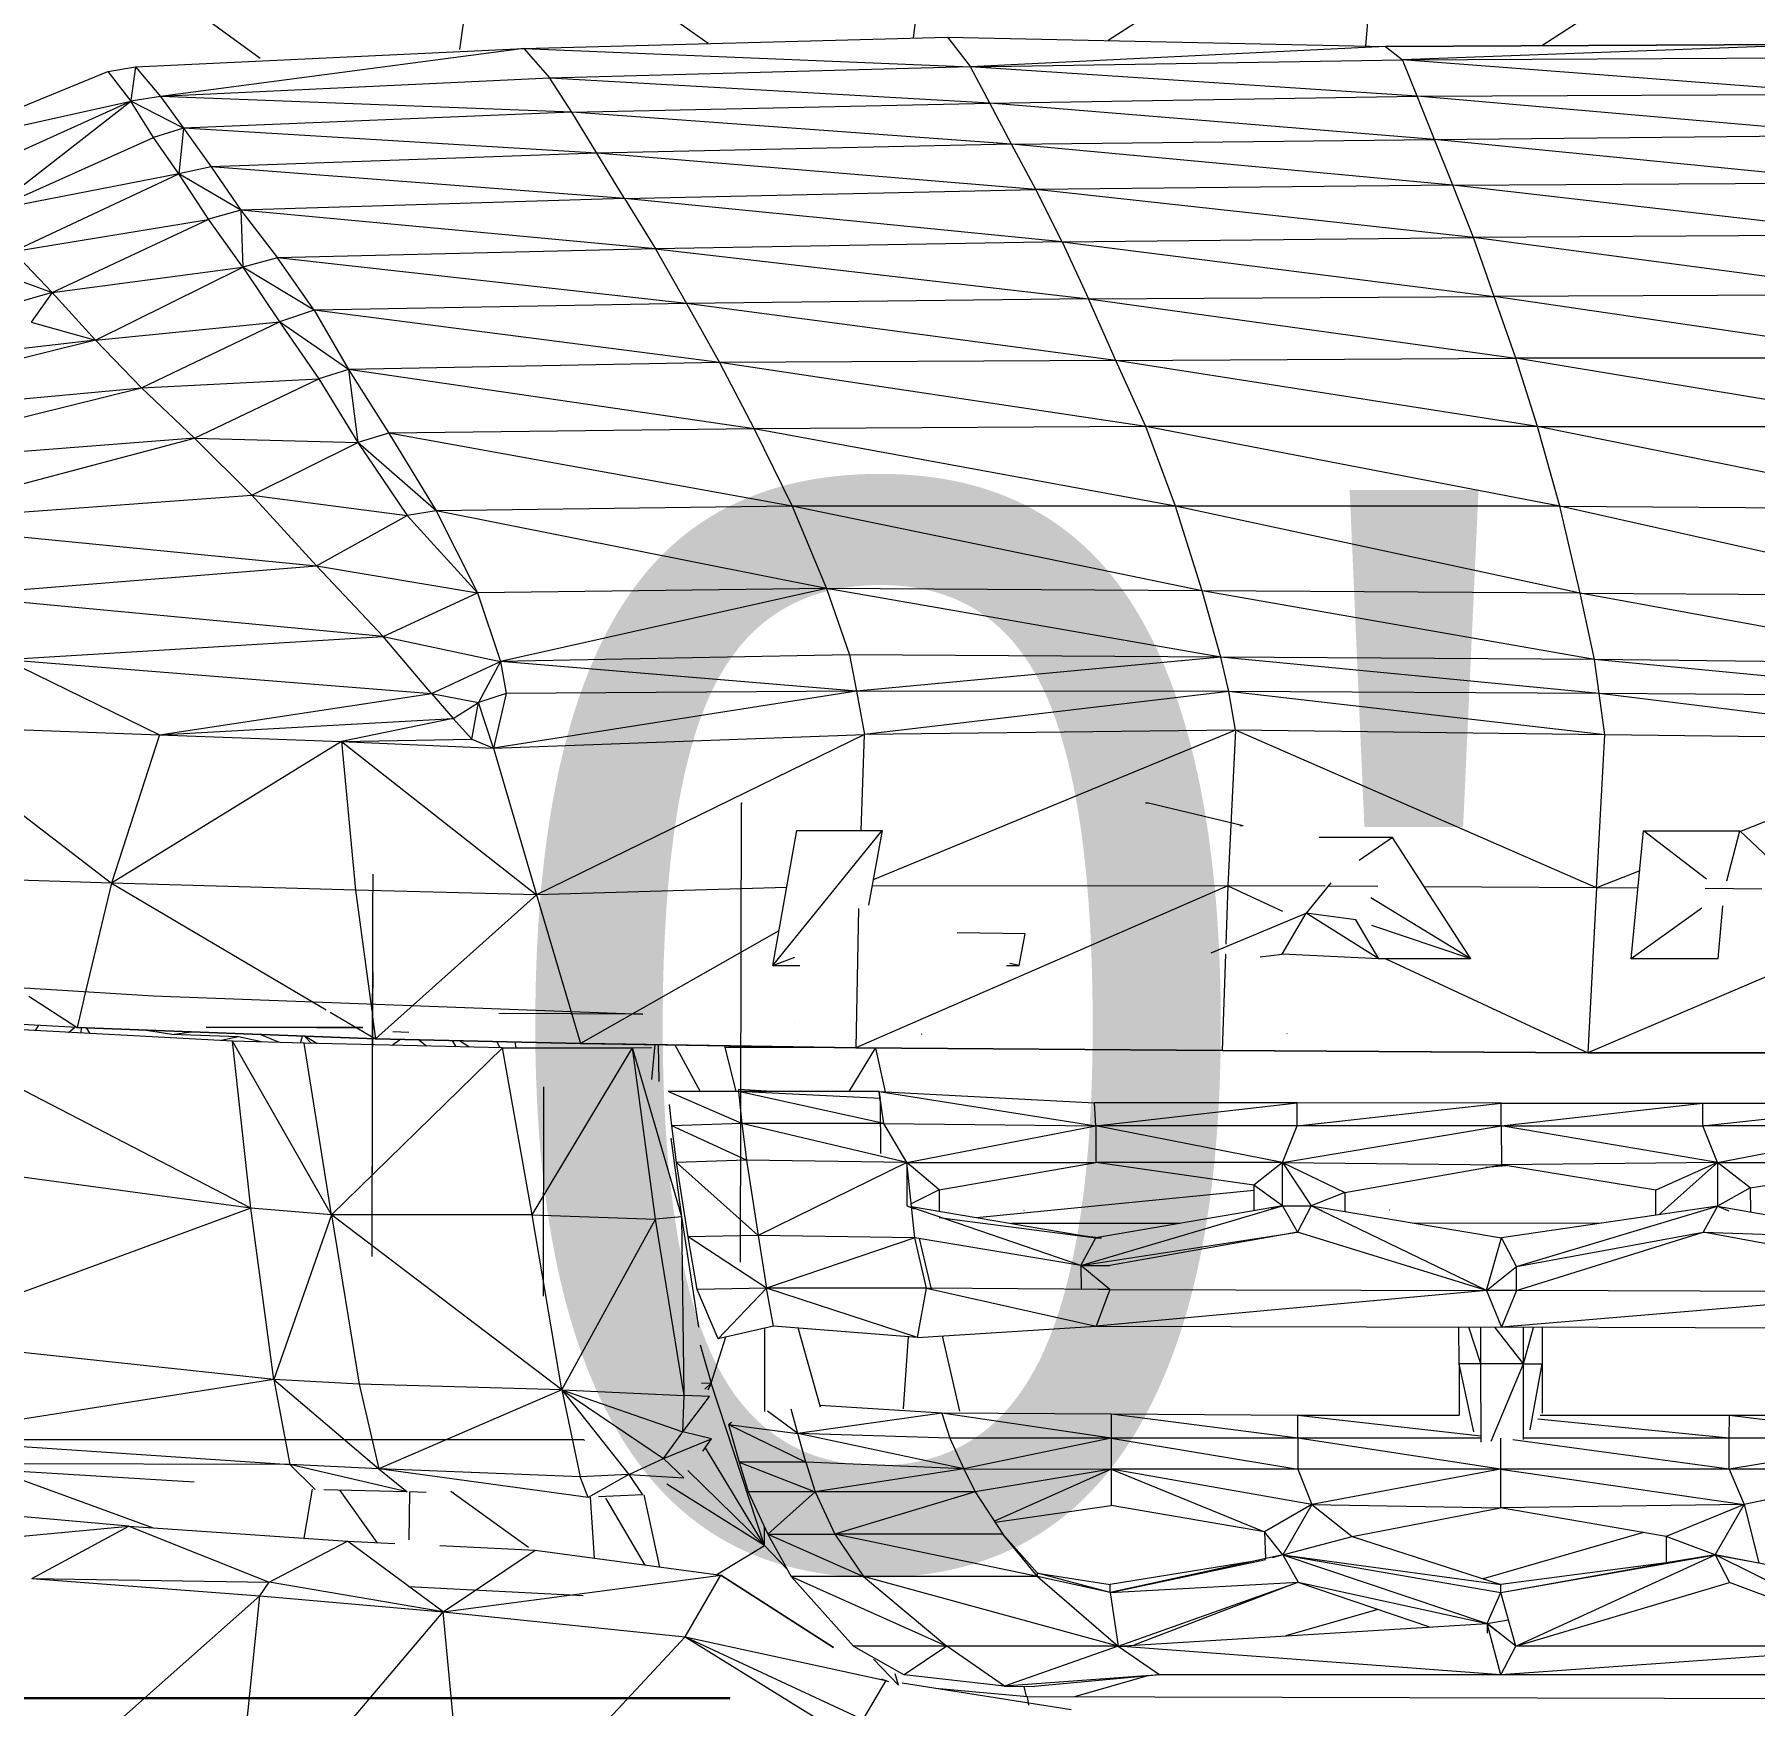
# Model space of a CAD drawing. Header units: inches. Extents: x 9594 to 15314, y -314 to 660.
# Drawn here: x 12420.93 to 12435.37, y 0.35 to 14.37 of the extents above; entities that cross this region are included whole.
import ezdxf

# ---------------------------------------------------------------- set-up
doc = ezdxf.new("R2010")
doc.units = ezdxf.units.IN
doc.header["$MEASUREMENT"] = 0
for name, color, linetype, lineweight in [('0-1', 7, 'Continuous', 5), ('0-3', 252, 'Continuous', 9), ('A-FLOR-LEVL', 51, 'Continuous', 9), ('A-GENM', 5, 'Continuous', 9)]:
    doc.layers.add(name, color=color, linetype=linetype, lineweight=lineweight)
doc.styles.add('Century Gothic', font='ufonts.com_century-gothic.ttf', dxfattribs={"height": 9})

# ---------------------------------------------------------------- blocks, each defined once
blk = doc.blocks.new('Land_Rover_Evoque_-_SUV_Car_Vehicle_Automobile_13067 - Land Rover EVOQUE_dwg-1230547-BUILDING SECTION - EAST_WEST - LOOKING SOUTH2')
at = {"layer": 'A-GENM'}
for p, q in [((12432.235, 15.803), (12429.945, 14.321)), ((12432.108, 14.276), (12432.235, 15.803)), ((12435.976, 15.822), (12433.585, 14.279)), ((12424.703, 15.631), (12424.5, 14.247)), ((12426.589, 14.297), (12424.703, 15.631)), ((12428.312, 14.342), (12428.474, 15.727)), ((12421.069, 15.458), (12422.829, 14.174)), ((12425.04, 14.254), (12428.597, 14.349)), ((12428.597, 14.349), (12432.271, 14.272)), ((12428.597, 14.349), (12428.79, 14.102)), ((12421.782, 14.1), (12425.04, 14.254)), ((12425.04, 14.254), (12421.993, 13.852)), ((12425.04, 14.254), (12428.79, 14.102)), ((12425.04, 14.254), (12425.26, 14.006)), ((12432.271, 14.272), (12428.79, 14.102)), ((12428.79, 14.102), (12432.415, 14.159)), ((12432.271, 14.272), (12435.994, 14.291)), ((12435.994, 14.291), (12432.271, 14.272)), ((12432.271, 14.272), (12432.415, 14.159)), ((12435.994, 14.291), (12432.415, 14.159)), ((12432.415, 14.159), (12436.084, 14.178)), ((12432.539, 13.854), (12432.415, 14.159)), ((12436.17, 13.873), (12432.415, 14.159)), ((12420.005, 13.427), (12421.55, 14.061)), ((12421.55, 14.061), (12421.782, 14.1)), ((12421.55, 14.061), (12421.742, 13.814)), ((12421.782, 14.1), (12421.743, 13.82)), ((12421.782, 14.1), (12421.993, 13.852)), ((12425.26, 14.006), (12421.993, 13.852)), ((12428.79, 14.102), (12425.26, 14.006)), ((12425.443, 13.72), (12425.26, 14.006)), ((12428.952, 13.797), (12425.26, 14.006)), ((12428.952, 13.797), (12428.79, 14.102)), ((12432.539, 13.854), (12428.79, 14.102)), ((12432.539, 13.854), (12436.17, 13.873)), ((12420.005, 13.427), (12421.742, 13.814)), ((12420.177, 13.103), (12421.742, 13.814)), ((12420.563, 12.894), (12421.742, 13.814)), ((12421.993, 13.852), (12421.742, 13.814)), ((12422.185, 13.586), (12421.742, 13.814)), ((12421.934, 13.509), (12421.742, 13.814)), ((12425.443, 13.72), (12421.993, 13.852)), ((12421.993, 13.852), (12422.185, 13.586)), ((12425.443, 13.72), (12422.185, 13.586)), ((12425.443, 13.72), (12428.952, 13.797)), ((12429.135, 13.453), (12425.443, 13.72)), ((12425.654, 13.377), (12425.443, 13.72)), ((12428.952, 13.797), (12432.539, 13.854)), ((12429.135, 13.453), (12428.952, 13.797)), ((12432.683, 13.491), (12428.952, 13.797)), ((12432.683, 13.491), (12432.539, 13.854)), ((12436.266, 13.529), (12432.539, 13.854)), ((12422.185, 13.586), (12421.934, 13.509)), ((12422.185, 13.586), (12422.145, 13.204)), ((12425.654, 13.377), (12422.185, 13.586)), ((12422.185, 13.586), (12422.416, 13.262)), ((12420.563, 12.894), (12421.934, 13.509)), ((12422.145, 13.204), (12421.934, 13.509)), ((12429.135, 13.453), (12425.654, 13.377)), ((12429.135, 13.453), (12432.683, 13.491)), ((12432.836, 13.109), (12429.135, 13.453)), ((12429.337, 13.072), (12429.135, 13.453)), ((12432.683, 13.491), (12436.266, 13.529)), ((12432.836, 13.109), (12432.683, 13.491)), ((12436.366, 13.128), (12432.683, 13.491)), ((12425.654, 13.377), (12422.416, 13.262)), ((12425.885, 12.995), (12425.654, 13.377)), ((12429.337, 13.072), (12425.654, 13.377)), ((12422.145, 13.204), (12420.563, 12.894)), ((12420.755, 12.551), (12422.145, 13.204)), ((12422.416, 13.262), (12422.145, 13.204)), ((12422.666, 12.899), (12422.145, 13.204)), ((12422.395, 12.822), (12422.145, 13.204)), ((12425.885, 12.995), (12422.416, 13.262)), ((12422.416, 13.262), (12422.666, 12.899)), ((12425.885, 12.995), (12422.666, 12.899)), ((12425.885, 12.995), (12429.337, 13.072)), ((12429.558, 12.632), (12425.885, 12.995)), ((12425.885, 12.995), (12426.145, 12.575)), ((12432.836, 13.109), (12429.337, 13.072)), ((12429.558, 12.632), (12429.337, 13.072)), ((12433.01, 12.67), (12429.337, 13.072)), ((12432.836, 13.109), (12436.366, 13.128)), ((12436.476, 12.689), (12432.836, 13.109)), ((12433.01, 12.67), (12432.836, 13.109)), ((12422.666, 12.899), (12422.395, 12.822)), ((12426.145, 12.575), (12422.666, 12.899)), ((12422.666, 12.899), (12422.974, 12.498)), ((12422.666, 12.899), (12422.684, 12.421)), ((12420.755, 12.551), (12422.391, 12.821)), ((12421.082, 12.207), (12422.391, 12.82)), ((12422.684, 12.421), (12422.395, 12.822)), ((12426.145, 12.575), (12422.974, 12.498)), ((12429.558, 12.632), (12426.145, 12.575)), ((12426.145, 12.575), (12429.779, 12.154)), ((12426.145, 12.575), (12426.405, 12.116)), ((12429.558, 12.632), (12433.01, 12.67)), ((12429.558, 12.632), (12429.779, 12.154)), ((12429.558, 12.632), (12433.183, 12.173)), ((12436.476, 12.689), (12433.01, 12.67)), ((12436.596, 12.191), (12433.01, 12.67)), ((12433.183, 12.173), (12433.01, 12.67)), ((12420.406, 12.455), (12421.082, 12.207)), ((12420.755, 12.551), (12421.082, 12.207)), ((12421.082, 12.207), (12422.684, 12.421)), ((12421.448, 11.807), (12422.684, 12.421)), ((12422.974, 12.498), (12422.684, 12.421)), ((12423.282, 12.059), (12422.684, 12.421)), ((12422.684, 12.421), (12422.992, 11.962)), ((12426.405, 12.116), (12422.974, 12.498)), ((12423.282, 12.059), (12422.974, 12.498)), ((12421.082, 12.207), (12420.753, 12.111)), ((12421.082, 12.207), (12420.908, 11.959)), ((12421.082, 12.207), (12421.448, 11.807)), ((12429.779, 12.154), (12426.405, 12.116)), ((12429.779, 12.154), (12433.183, 12.173)), ((12430.01, 11.637), (12429.779, 12.154)), ((12429.779, 12.154), (12433.365, 11.656)), ((12436.596, 12.191), (12433.183, 12.173)), ((12436.716, 11.656), (12433.183, 12.173)), ((12433.365, 11.656), (12433.183, 12.173)), ((12423.282, 12.059), (12422.992, 11.962)), ((12426.405, 12.116), (12423.282, 12.059)), ((12426.684, 11.619), (12423.282, 12.059)), ((12423.282, 12.059), (12423.571, 11.561)), ((12430.01, 11.637), (12426.405, 12.116)), ((12426.405, 12.116), (12426.684, 11.619)), ((12420.908, 11.959), (12421.448, 11.807)), ((12421.448, 11.807), (12422.992, 11.962)), ((12421.833, 11.406), (12422.992, 11.962)), ((12423.571, 11.561), (12422.992, 11.962)), ((12422.992, 11.962), (12423.32, 11.484)), ((12421.448, 11.807), (12418.258, 11.442)), ((12421.448, 11.807), (12418.643, 11.117)), ((12421.448, 11.807), (12421.833, 11.406)), ((12423.571, 11.561), (12423.32, 11.484)), ((12426.684, 11.619), (12423.571, 11.561)), ((12426.974, 11.064), (12423.571, 11.561)), ((12423.571, 11.561), (12423.909, 11.026)), ((12423.571, 11.561), (12423.648, 10.949)), ((12430.01, 11.637), (12426.684, 11.619)), ((12430.261, 11.083), (12426.684, 11.619)), ((12426.684, 11.619), (12426.974, 11.064)), ((12430.01, 11.637), (12433.365, 11.656)), ((12433.548, 11.082), (12430.01, 11.637)), ((12430.261, 11.083), (12430.01, 11.637)), ((12433.548, 11.082), (12433.365, 11.656)), ((12436.845, 11.082), (12433.365, 11.656)), ((12436.716, 11.656), (12433.365, 11.656)), ((12418.643, 11.117), (12421.833, 11.406)), ((12419.107, 10.736), (12421.833, 11.406)), ((12421.833, 11.406), (12423.32, 11.484)), ((12422.277, 10.985), (12421.833, 11.406)), ((12422.277, 10.985), (12423.32, 11.484)), ((12423.32, 11.484), (12423.648, 10.949)), ((12422.277, 10.985), (12419.107, 10.736)), ((12419.608, 10.277), (12422.277, 10.985)), ((12422.759, 10.507), (12422.277, 10.985)), ((12422.277, 10.985), (12423.648, 10.949)), ((12423.909, 11.026), (12423.648, 10.949)), ((12426.974, 11.064), (12423.909, 11.026)), ((12427.292, 10.413), (12423.909, 11.026)), ((12423.909, 11.026), (12424.305, 10.375)), ((12430.261, 11.083), (12426.974, 11.064)), ((12430.511, 10.413), (12426.974, 11.064)), ((12426.974, 11.064), (12427.292, 10.413)), ((12433.736, 10.413), (12430.261, 11.083)), ((12433.548, 11.082), (12430.261, 11.083)), ((12430.511, 10.413), (12430.261, 11.083)), ((12433.736, 10.413), (12433.548, 11.082)), ((12436.971, 10.393), (12433.548, 11.082)), ((12433.548, 11.082), (12436.845, 11.082)), ((12422.759, 10.507), (12423.648, 10.949)), ((12424.305, 10.375), (12423.648, 10.949)), ((12423.648, 10.949), (12424.063, 10.336)), ((12419.608, 10.277), (12422.759, 10.507)), ((12423.3, 9.914), (12422.759, 10.507)), ((12422.759, 10.507), (12424.063, 10.336)), ((12427.292, 10.413), (12424.305, 10.375)), ((12430.734, 9.704), (12427.292, 10.413)), ((12430.511, 10.413), (12427.292, 10.413)), ((12427.292, 10.413), (12427.582, 9.724)), ((12433.905, 9.684), (12430.511, 10.413)), ((12433.736, 10.413), (12430.511, 10.413)), ((12430.734, 9.704), (12430.511, 10.413)), ((12433.905, 9.684), (12433.736, 10.413)), ((12437.081, 9.665), (12433.736, 10.413)), ((12433.736, 10.413), (12436.971, 10.393)), ((12419.608, 10.277), (12423.3, 9.914)), ((12423.3, 9.914), (12424.063, 10.336)), ((12424.305, 10.375), (12424.063, 10.336)), ((12424.652, 9.686), (12424.063, 10.336)), ((12427.582, 9.724), (12424.305, 10.375)), ((12424.305, 10.375), (12424.652, 9.686)), ((12420.207, 9.664), (12423.3, 9.914)), ((12423.861, 9.32), (12423.3, 9.914)), ((12423.3, 9.914), (12424.652, 9.686)), ((12423.861, 9.32), (12424.652, 9.686)), ((12427.582, 9.724), (12424.652, 9.686)), ((12424.652, 9.686), (12424.846, 9.11)), ((12427.582, 9.724), (12424.846, 9.11)), ((12430.889, 9.148), (12427.582, 9.724)), ((12430.734, 9.704), (12427.582, 9.724)), ((12427.582, 9.724), (12427.775, 9.167)), ((12434.026, 9.128), (12430.734, 9.704)), ((12433.905, 9.684), (12430.734, 9.704)), ((12430.889, 9.148), (12430.734, 9.704)), ((12437.159, 9.09), (12433.905, 9.684)), ((12434.026, 9.128), (12433.905, 9.684)), ((12433.905, 9.684), (12437.081, 9.665)), ((12423.861, 9.32), (12420.207, 9.664)), ((12420.69, 9.128), (12423.861, 9.32)), ((12424.266, 8.841), (12423.861, 9.32)), ((12423.861, 9.32), (12424.846, 9.11)), ((12420.69, 9.128), (12421.985, 8.496)), ((12420.69, 9.128), (12424.266, 8.841)), ((12424.266, 8.841), (12424.846, 9.11)), ((12424.846, 9.11), (12424.662, 8.765)), ((12427.775, 9.167), (12424.846, 9.11)), ((12427.833, 8.861), (12424.846, 9.11)), ((12424.846, 9.11), (12424.894, 8.842)), ((12430.889, 9.148), (12427.775, 9.167)), ((12427.775, 9.167), (12427.833, 8.861)), ((12430.889, 9.148), (12427.833, 8.861)), ((12434.064, 8.841), (12430.889, 9.148)), ((12434.026, 9.128), (12430.889, 9.148)), ((12430.957, 8.86), (12430.889, 9.148)), ((12437.188, 8.821), (12434.026, 9.128)), ((12437.159, 9.09), (12434.026, 9.128)), ((12434.064, 8.841), (12434.026, 9.128)), ((12421.985, 8.496), (12424.266, 8.841)), ((12424.266, 8.841), (12424.449, 8.631)), ((12424.266, 8.841), (12424.662, 8.765)), ((12424.894, 8.842), (12424.662, 8.765)), ((12427.833, 8.861), (12424.788, 8.382)), ((12424.894, 8.842), (12424.788, 8.382)), ((12427.833, 8.861), (12424.894, 8.842)), ((12430.957, 8.86), (12427.833, 8.861)), ((12427.833, 8.861), (12427.901, 8.497)), ((12430.957, 8.86), (12427.901, 8.497)), ((12434.114, 8.495), (12430.957, 8.86)), ((12434.064, 8.841), (12430.957, 8.86)), ((12431.014, 8.534), (12430.957, 8.86)), ((12437.188, 8.821), (12434.064, 8.841)), ((12437.217, 8.456), (12434.064, 8.841)), ((12434.114, 8.495), (12434.064, 8.841)), ((12424.449, 8.631), (12424.662, 8.765)), ((12424.605, 8.458), (12424.662, 8.765)), ((12424.788, 8.382), (12424.662, 8.765)), ((12419.858, 8.572), (12421.985, 8.496)), ((12419.858, 8.572), (12421.58, 7.249)), ((12421.985, 8.496), (12424.449, 8.631)), ((12424.449, 8.631), (12423.512, 8.439)), ((12424.449, 8.631), (12424.605, 8.458)), ((12431.014, 8.534), (12427.901, 8.497)), ((12431.014, 8.534), (12427.972, 7.279)), ((12431.014, 8.534), (12430.949, 7.229)), ((12434.042, 7.21), (12431.014, 8.534)), ((12434.114, 8.495), (12431.014, 8.534)), ((12421.985, 8.496), (12421.58, 7.249)), ((12423.512, 8.439), (12421.58, 7.249)), ((12421.985, 8.496), (12423.512, 8.439)), ((12423.512, 8.439), (12424.605, 8.458)), ((12423.512, 8.439), (12424.788, 8.382)), ((12423.512, 8.439), (12425.148, 7.153)), ((12423.512, 8.439), (12423.629, 7.192)), ((12424.605, 8.458), (12424.788, 8.382)), ((12424.788, 8.382), (12427.901, 8.497)), ((12424.788, 8.382), (12425.148, 7.153)), ((12427.901, 8.497), (12425.148, 7.153)), ((12427.871, 7.691), (12427.901, 8.497)), ((12434.042, 7.21), (12434.114, 8.495)), ((12437.217, 8.456), (12434.114, 8.495)), ((12437.217, 8.456), (12435.244, 7.682)), ((12426.865, 7.921), (12426.858, 4.07)), ((12426.87, 7.922), (12426.865, 7.921)), ((12426.87, 7.922), (12426.872, 7.923)), ((12430.257, 7.925), (12430.284, 7.925)), ((12430.284, 7.925), (12431.077, 7.733)), ((12427.13, 6.558), (12427.332, 7.691)), ((12427.13, 6.558), (12428.047, 7.691)), ((12427.332, 7.691), (12428.047, 7.691)), ((12428.047, 7.691), (12427.934, 7.065)), ((12431.05, 7.734), (12431.077, 7.733)), ((12434.334, 6.614), (12434.438, 7.689)), ((12434.438, 7.689), (12435.246, 7.689)), ((12434.966, 7.283), (12434.438, 7.689)), ((12435.137, 7.269), (12435.246, 7.689)), ((12435.846, 7.122), (12435.246, 7.689)), ((12432.331, 7.632), (12431.716, 7.632)), ((12432.331, 7.632), (12432.05, 7.439)), ((12432.989, 6.615), (12432.331, 7.632)), ((12421.58, 7.249), (12419.319, 7.325)), ((12421.58, 7.249), (12421.35, 6.281)), ((12423.629, 7.192), (12421.58, 7.249)), ((12421.58, 7.249), (12423.382, 6.188)), ((12423.774, 7.325), (12423.771, 7.017)), ((12430.949, 7.229), (12427.828, 5.867)), ((12427.963, 7.23), (12430.949, 7.229)), ((12430.949, 7.229), (12430.932, 6.737)), ((12431.765, 7.224), (12430.949, 7.229)), ((12430.949, 7.229), (12431.409, 7.016)), ((12431.814, 7.253), (12431.607, 6.999)), ((12432.208, 7.221), (12431.79, 7.224)), ((12434.042, 7.21), (12432.598, 7.219)), ((12434.406, 7.353), (12434.042, 7.21)), ((12425.148, 7.153), (12423.629, 7.192)), ((12423.629, 7.192), (12423.765, 6.179)), ((12425.148, 7.153), (12423.796, 5.944)), ((12427.246, 7.213), (12425.148, 7.153)), ((12425.148, 7.153), (12425.516, 5.905)), ((12432.989, 6.615), (12432.15, 7.127)), ((12434.042, 7.21), (12433.971, 5.827)), ((12434.391, 7.208), (12434.042, 7.21)), ((12435.431, 7.201), (12434.954, 7.204)), ((12423.771, 7.017), (12423.768, 5.634)), ((12427.85, 7.038), (12427.828, 5.867)), ((12430.81, 6.665), (12431.607, 6.999)), ((12431.404, 6.653), (12431.607, 6.999)), ((12432.023, 6.941), (12431.607, 6.999)), ((12432.217, 6.615), (12431.607, 6.999)), ((12432.217, 6.615), (12432.023, 6.941)), ((12434.928, 7.04), (12434.334, 6.614)), ((12435.063, 6.615), (12435.102, 7.061)), ((12427.182, 6.849), (12425.516, 5.905)), ((12429.247, 6.826), (12428.679, 6.834)), ((12429.199, 6.558), (12429.247, 6.826)), ((12432.989, 6.615), (12432.158, 6.895)), ((12430.929, 6.655), (12430.902, 5.847)), ((12431.22, 6.633), (12431.404, 6.653)), ((12432.217, 6.615), (12431.404, 6.653)), ((12418.01, 6.551), (12421.933, 6.304)), ((12423.773, 6.499), (12423.771, 6.229)), ((12427.13, 6.558), (12427.316, 6.628)), ((12427.13, 6.558), (12427.357, 6.558)), ((12429.093, 6.558), (12429.199, 6.558)), ((12429.199, 6.558), (12429.121, 6.575)), ((12432.989, 6.615), (12432.217, 6.615)), ((12432.274, 6.615), (12433.971, 5.827)), ((12435.809, 6.61), (12433.971, 5.827)), ((12435.063, 6.615), (12434.334, 6.614)), ((12420.888, 6.302), (12421.292, 6.039)), ((12421.349, 6.278), (12421.292, 6.039)), ((12421.933, 6.304), (12426.041, 6.151)), ((12423.771, 6.229), (12423.769, 5.518)), ((12421.292, 6.039), (12418.876, 6.173)), ((12421.292, 6.039), (12418.876, 6.173)), ((12422.597, 5.925), (12419.751, 6.076)), ((12422.751, 4.523), (12419.751, 6.076)), ((12423.417, 6.167), (12423.796, 5.944)), ((12423.769, 6.148), (12423.796, 5.944)), ((12426.041, 6.151), (12424.83, 6.155)), ((12427.309, 6.08), (12427.311, 6.081)), ((12420.968, 6.057), (12420.941, 6.013)), ((12420.968, 6.057), (12420.941, 6.013)), ((12421.221, 5.998), (12421.269, 6.04)), ((12421.221, 5.998), (12421.269, 6.04)), ((12421.292, 6.039), (12423.796, 5.944)), ((12423.796, 5.944), (12421.292, 6.039)), ((12421.327, 5.992), (12421.329, 6.038)), ((12421.401, 5.988), (12421.37, 6.036)), ((12422.086, 5.98), (12421.838, 6.018)), ((12422.086, 5.98), (12422.251, 6.003)), ((12422.647, 5.961), (12422.086, 5.98)), ((12423.691, 6.039), (12422.375, 6.038)), ((12423.302, 6.038), (12422.375, 6.038)), ((12422.647, 5.961), (12422.502, 5.93)), ((12422.647, 5.961), (12422.502, 5.93)), ((12423.197, 5.906), (12422.597, 5.925)), ((12423.428, 4.466), (12422.597, 5.925)), ((12422.751, 4.523), (12422.597, 5.925)), ((12422.84, 5.917), (12422.647, 5.961)), ((12422.84, 5.917), (12422.647, 5.961)), ((12422.992, 5.912), (12422.828, 5.981)), ((12423.167, 5.907), (12423.185, 5.967)), ((12423.258, 5.904), (12423.201, 5.967)), ((12423.21, 5.966), (12423.307, 5.903)), ((12423.302, 6.038), (12423.691, 6.039)), ((12423.796, 5.944), (12425.516, 5.905)), ((12425.516, 5.905), (12423.796, 5.944)), ((12423.936, 5.889), (12424, 5.939)), ((12423.943, 6.006), (12424.077, 6)), ((12424.223, 5.883), (12424.157, 5.936)), ((12424.223, 5.883), (12424.157, 5.936)), ((12424.439, 5.93), (12424.47, 5.877)), ((12424.439, 5.93), (12424.47, 5.877)), ((12424.58, 5.875), (12424.502, 5.928)), ((12424.843, 5.869), (12424.815, 5.921)), ((12428.379, 5.984), (12428.383, 5.985)), ((12431.445, 5.986), (12431.448, 5.987)), ((12434.341, 5.988), (12434.345, 5.989)), ((12424.861, 5.869), (12423.197, 5.906)), ((12423.428, 4.466), (12423.197, 5.906)), ((12423.428, 4.466), (12424.861, 5.869)), ((12424.861, 5.869), (12425.953, 5.869)), ((12425.111, 4.467), (12424.861, 5.869)), ((12424.967, 5.918), (12424.974, 5.869)), ((12425.111, 4.467), (12425.953, 5.869)), ((12425.516, 5.905), (12427.828, 5.867)), ((12427.828, 5.867), (12425.516, 5.905)), ((12427.828, 5.867), (12425.546, 5.905)), ((12427.828, 5.866), (12425.546, 5.905)), ((12425.953, 5.869), (12426.114, 5.87)), ((12426.367, 4.449), (12425.953, 5.869)), ((12426.146, 4.429), (12425.953, 5.869)), ((12426.14, 5.895), (12426.113, 5.601)), ((12426.169, 5.894), (12426.175, 5.586)), ((12426.307, 5.892), (12426.521, 5.501)), ((12426.725, 5.885), (12426.82, 5.501)), ((12427.618, 5.87), (12426.729, 5.87)), ((12427.99, 5.865), (12427.768, 5.501)), ((12427.828, 5.867), (12430.902, 5.847)), ((12430.902, 5.847), (12427.828, 5.867)), ((12430.903, 5.847), (12427.828, 5.866)), ((12428.077, 5.499), (12427.994, 5.865)), ((12430.902, 5.847), (12433.971, 5.827)), ((12433.971, 5.827), (12430.902, 5.847)), ((12433.972, 5.827), (12430.903, 5.847)), ((12433.971, 5.827), (12437.129, 5.827)), ((12437.129, 5.827), (12433.971, 5.827)), ((12437.129, 5.826), (12433.972, 5.827)), ((12423.768, 5.634), (12423.766, 4.116)), ((12423.769, 5.518), (12423.766, 4.116)), ((12425.206, 5.54), (12425.203, 3.783)), ((12426.843, 5.501), (12426.253, 5.501)), ((12426.871, 5.233), (12426.257, 5.499)), ((12427.124, 5.501), (12426.843, 5.519)), ((12426.843, 5.519), (12426.843, 5.501)), ((12428.033, 5.443), (12426.843, 5.501)), ((12428.022, 5.501), (12426.843, 5.501)), ((12428.061, 5.233), (12426.843, 5.501)), ((12426.843, 5.501), (12426.871, 5.233)), ((12428.033, 5.443), (12428.022, 5.501)), ((12428.032, 5.424), (12428.022, 5.501)), ((12428.022, 5.501), (12429.83, 5.405)), ((12428.061, 5.233), (12428.022, 5.501)), ((12428.022, 5.501), (12429.84, 5.213)), ((12426.282, 5.213), (12426.264, 5.392)), ((12428.032, 5.424), (12428.033, 4.982)), ((12431.532, 5.405), (12429.83, 5.405)), ((12429.84, 5.213), (12429.83, 5.405)), ((12429.84, 5.213), (12431.532, 5.405)), ((12433.244, 5.404), (12431.532, 5.405)), ((12431.532, 5.213), (12431.532, 5.405)), ((12431.532, 5.213), (12433.244, 5.404)), ((12433.243, 5.213), (12433.244, 5.404)), ((12433.243, 5.213), (12434.936, 5.404)), ((12433.244, 5.404), (12434.936, 5.404)), ((12434.936, 5.404), (12436.632, 5.404)), ((12434.936, 5.212), (12434.936, 5.404)), ((12434.936, 5.404), (12436.632, 5.403)), ((12434.936, 5.212), (12436.632, 5.403)), ((12426.871, 5.233), (12426.282, 5.213)), ((12426.321, 4.906), (12426.282, 5.213)), ((12426.911, 4.925), (12426.282, 5.213)), ((12428.255, 4.906), (12426.871, 5.233)), ((12428.061, 5.233), (12426.871, 5.233)), ((12426.871, 5.233), (12426.911, 4.925)), ((12428.255, 4.906), (12428.061, 5.233)), ((12428.061, 5.233), (12429.84, 5.213)), ((12428.255, 4.906), (12429.84, 5.213)), ((12431.407, 4.906), (12429.84, 5.213)), ((12431.532, 5.213), (12429.84, 5.213)), ((12429.84, 5.213), (12429.841, 4.905)), ((12431.407, 4.906), (12433.243, 5.213)), ((12431.407, 4.906), (12431.532, 5.213)), ((12433.243, 5.213), (12431.532, 5.213)), ((12435.057, 4.905), (12433.243, 5.213)), ((12433.243, 5.213), (12434.936, 5.212)), ((12433.243, 5.213), (12433.245, 4.886)), ((12435.057, 4.905), (12434.936, 5.212)), ((12436.632, 5.212), (12434.936, 5.212)), ((12435.057, 4.905), (12436.632, 5.212)), ((12426.367, 4.449), (12426.278, 5.111)), ((12422.751, 4.523), (12419.77, 4.924)), ((12426.911, 4.925), (12426.321, 4.906)), ((12428.255, 4.906), (12426.911, 4.925)), ((12426.911, 4.925), (12427.008, 4.292)), ((12426.42, 4.282), (12426.321, 4.906)), ((12427.008, 4.292), (12426.321, 4.906)), ((12428.255, 4.906), (12427.008, 4.292)), ((12428.323, 4.273), (12428.255, 4.906)), ((12428.255, 4.906), (12428.255, 4.541)), ((12428.526, 4.676), (12428.255, 4.906)), ((12428.255, 4.906), (12429.841, 4.905)), ((12428.526, 4.676), (12429.841, 4.905)), ((12431.407, 4.906), (12429.841, 4.905)), ((12431.166, 4.714), (12429.841, 4.905)), ((12431.407, 4.906), (12431.166, 4.714)), ((12431.408, 4.541), (12431.407, 4.906)), ((12431.407, 4.906), (12431.93, 4.655)), ((12431.407, 4.906), (12431.649, 4.541)), ((12431.407, 4.906), (12433.245, 4.886)), ((12431.93, 4.655), (12433.245, 4.886)), ((12433.283, 4.879), (12433.113, 4.863)), ((12435.057, 4.905), (12433.245, 4.886)), ((12434.541, 4.674), (12433.245, 4.886)), ((12435.057, 4.905), (12434.541, 4.674)), ((12435.057, 4.905), (12434.568, 4.468)), ((12435.333, 4.694), (12435.057, 4.905)), ((12435.057, 4.905), (12435.057, 4.54)), ((12435.057, 4.905), (12436.638, 4.904)), ((12435.333, 4.694), (12436.638, 4.904)), ((12428.526, 4.676), (12428.292, 4.56)), ((12428.526, 4.676), (12428.527, 4.495)), ((12431.166, 4.671), (12428.84, 4.442)), ((12431.166, 4.714), (12431.166, 4.5)), ((12431.408, 4.541), (12431.166, 4.714)), ((12431.93, 4.655), (12431.649, 4.541)), ((12431.93, 4.655), (12431.93, 4.494)), ((12434.541, 4.464), (12434.541, 4.674)), ((12435.333, 4.694), (12435.057, 4.54)), ((12435.333, 4.694), (12435.334, 4.492)), ((12422.751, 4.523), (12419.768, 3.425)), ((12423.428, 4.466), (12422.751, 4.523)), ((12422.942, 3.083), (12422.751, 4.523)), ((12428.255, 4.541), (12428.321, 4.518)), ((12428.295, 4.535), (12429.841, 4.272)), ((12429.716, 4.042), (12428.296, 4.528)), ((12429.238, 4.506), (12429.241, 4.506)), ((12429.716, 4.042), (12431.408, 4.541)), ((12431.408, 4.541), (12429.841, 4.272)), ((12431.408, 4.541), (12431.314, 4.518)), ((12431.408, 4.541), (12431.649, 4.541)), ((12431.408, 4.541), (12431.533, 4.32)), ((12431.649, 4.541), (12431.533, 4.32)), ((12431.649, 4.541), (12431.739, 4.504)), ((12431.649, 4.541), (12433.245, 4.272)), ((12433.12, 3.831), (12431.649, 4.541)), ((12432.303, 4.508), (12432.307, 4.509)), ((12435.057, 4.54), (12433.245, 4.272)), ((12433.371, 4.032), (12435.057, 4.54)), ((12435.057, 4.54), (12434.937, 4.32)), ((12435.057, 4.54), (12435.153, 4.5)), ((12435.057, 4.54), (12436.634, 4.262)), ((12435.2, 4.51), (12435.202, 4.51)), ((12423.428, 4.466), (12422.942, 3.083)), ((12425.111, 4.467), (12423.428, 4.466)), ((12425.361, 2.998), (12423.428, 4.466)), ((12423.428, 4.466), (12423.659, 3.045)), ((12425.361, 2.998), (12425.111, 4.467)), ((12425.111, 4.467), (12426.146, 4.429)), ((12425.361, 2.998), (12426.146, 4.429)), ((12426.367, 4.449), (12426.146, 4.429)), ((12426.386, 2.951), (12426.146, 4.429)), ((12426.509, 3.524), (12426.367, 4.449)), ((12426.386, 2.951), (12426.367, 4.449)), ((12428.527, 4.445), (12429.841, 4.272)), ((12430.548, 4.394), (12429.133, 4.393)), ((12434.082, 4.396), (12432.516, 4.395)), ((12427.008, 4.292), (12426.42, 4.282)), ((12426.497, 3.84), (12426.42, 4.282)), ((12427.077, 3.851), (12426.42, 4.282)), ((12428.323, 4.273), (12427.008, 4.292)), ((12427.008, 4.292), (12427.077, 3.851)), ((12428.323, 4.273), (12427.077, 3.851)), ((12429.716, 4.042), (12428.323, 4.273)), ((12428.42, 3.85), (12428.323, 4.273)), ((12428.36, 4.267), (12428.459, 3.842)), ((12429.705, 4.295), (12429.861, 4.276)), ((12429.716, 4.042), (12431.533, 4.32)), ((12429.716, 4.042), (12429.841, 4.272)), ((12429.841, 4.272), (12429.89, 4.272)), ((12431.533, 4.32), (12429.959, 4.041)), ((12433.12, 3.831), (12431.533, 4.32)), ((12433.12, 3.831), (12431.534, 4.32)), ((12433.12, 3.831), (12433.245, 4.272)), ((12433.371, 4.032), (12433.245, 4.272)), ((12433.371, 4.032), (12434.937, 4.32)), ((12433.372, 3.83), (12434.937, 4.32)), ((12436.513, 4.031), (12434.937, 4.32)), ((12434.937, 4.32), (12436.634, 4.262)), ((12429.958, 3.841), (12429.716, 4.042)), ((12429.716, 4.042), (12429.959, 4.041)), ((12429.716, 4.042), (12429.717, 3.842)), ((12429.958, 3.841), (12429.716, 4.042)), ((12433.12, 3.831), (12433.371, 4.032)), ((12433.372, 3.83), (12433.371, 4.032)), ((12427.077, 3.851), (12426.497, 3.84)), ((12426.671, 3.427), (12426.497, 3.84)), ((12426.671, 3.427), (12427.077, 3.851)), ((12428.344, 3.438), (12427.077, 3.851)), ((12427.136, 3.533), (12427.077, 3.851)), ((12428.42, 3.85), (12427.077, 3.851)), ((12428.344, 3.438), (12428.42, 3.85)), ((12429.958, 3.841), (12428.42, 3.85)), ((12428.42, 3.85), (12428.421, 3.85)), ((12428.42, 3.85), (12429.843, 3.533)), ((12429.958, 3.841), (12429.843, 3.533)), ((12433.12, 3.831), (12429.843, 3.533)), ((12429.958, 3.841), (12429.862, 3.841)), ((12429.958, 3.841), (12433.12, 3.831)), ((12433.372, 3.83), (12433.12, 3.831)), ((12433.12, 3.831), (12433.246, 3.523)), ((12433.372, 3.83), (12433.246, 3.523)), ((12436.761, 3.82), (12433.246, 3.523)), ((12436.761, 3.82), (12433.372, 3.83)), ((12433.372, 3.83), (12433.372, 3.83)), ((12427.136, 3.533), (12426.671, 3.427)), ((12427.064, 2.817), (12427.065, 3.517)), ((12428.344, 3.438), (12427.136, 3.533)), ((12427.53, 2.853), (12427.343, 3.517)), ((12428.344, 3.438), (12429.843, 3.533)), ((12429.843, 3.533), (12433.246, 3.523)), ((12432.89, 3.215), (12432.889, 3.524)), ((12433.073, 3.216), (12432.972, 3.524)), ((12433.073, 3.216), (12433.073, 3.524)), ((12433.431, 3.216), (12433.191, 3.523)), ((12436.635, 3.513), (12433.246, 3.523)), ((12433.431, 3.216), (12433.431, 3.523)), ((12433.431, 3.216), (12433.515, 3.522)), ((12433.586, 3.522), (12433.586, 3.215)), ((12422.942, 3.083), (12419.768, 3.425)), ((12426.522, 3.375), (12426.614, 3.053)), ((12426.614, 3.053), (12426.736, 3.442)), ((12428.228, 2.837), (12428.268, 3.444)), ((12428.551, 3.451), (12428.698, 2.819)), ((12433.073, 3.216), (12432.89, 3.215)), ((12432.89, 3.215), (12432.89, 2.784)), ((12433.013, 2.645), (12432.89, 3.215)), ((12433.074, 2.559), (12433.073, 3.216)), ((12433.431, 3.216), (12433.073, 3.216)), ((12433.159, 2.566), (12433.431, 3.216)), ((12433.431, 2.581), (12433.431, 3.216)), ((12433.431, 3.216), (12433.586, 3.215)), ((12433.486, 2.661), (12433.586, 3.215)), ((12433.586, 3.215), (12433.586, 2.802)), ((12422.942, 3.083), (12419.806, 2.59)), ((12423.659, 3.045), (12422.942, 3.083)), ((12422.942, 3.083), (12423.823, 2.334)), ((12422.942, 3.083), (12423.077, 2.372)), ((12425.361, 2.998), (12423.659, 3.045)), ((12423.659, 3.045), (12423.823, 2.334)), ((12426.614, 3.053), (12426.531, 3.051)), ((12426.614, 3.053), (12426.561, 3.004)), ((12426.614, 3.053), (12426.584, 2.995)), ((12427.061, 1.69), (12426.614, 3.053)), ((12425.361, 2.998), (12423.823, 2.334)), ((12425.361, 2.998), (12425.921, 2.288)), ((12425.361, 2.998), (12426.212, 2.422)), ((12425.361, 2.998), (12426.376, 2.644)), ((12425.361, 2.998), (12426.386, 2.951)), ((12425.361, 2.998), (12425.515, 2.268)), ((12426.376, 2.644), (12426.386, 2.951)), ((12426.376, 2.644), (12426.598, 2.941)), ((12426.598, 2.941), (12426.386, 2.951)), ((12427.34, 2.631), (12427.086, 2.818)), ((12427.34, 2.631), (12427.285, 2.834)), ((12428.549, 2.803), (12427.34, 2.631)), ((12428.549, 2.803), (12427.526, 2.865)), ((12429.97, 2.793), (12428.549, 2.803)), ((12429.97, 2.592), (12428.549, 2.803)), ((12428.549, 2.803), (12428.616, 2.592)), ((12431.536, 2.783), (12429.97, 2.793)), ((12431.536, 2.592), (12429.97, 2.793)), ((12429.97, 2.793), (12429.97, 2.592)), ((12432.891, 2.783), (12431.536, 2.783)), ((12433.073, 2.61), (12431.536, 2.783)), ((12431.536, 2.592), (12431.536, 2.783)), ((12435.157, 2.591), (12433.551, 2.752)), ((12435.158, 2.783), (12433.57, 2.783)), ((12435.157, 2.591), (12435.158, 2.783)), ((12436.709, 2.783), (12435.158, 2.783)), ((12436.709, 2.591), (12435.158, 2.783)), ((12426.212, 2.422), (12426.376, 2.644)), ((12426.617, 2.586), (12426.376, 2.644)), ((12426.76, 2.708), (12426.784, 2.725)), ((12426.76, 2.708), (12426.847, 2.391)), ((12426.76, 2.708), (12427.407, 2.391)), ((12426.76, 2.708), (12427.34, 2.631)), ((12428.616, 2.592), (12427.34, 2.631)), ((12428.733, 2.334), (12427.34, 2.631)), ((12427.407, 2.391), (12427.34, 2.631)), ((12412.16, 2.584), (12425.542, 2.581)), ((12419.806, 2.59), (12423.077, 2.372)), ((12425.549, 2.573), (12425.542, 2.581)), ((12426.212, 2.422), (12426.617, 2.586)), ((12426.544, 2.483), (12426.617, 2.586)), ((12427.061, 1.69), (12426.566, 2.511)), ((12429.97, 2.592), (12428.616, 2.592)), ((12428.616, 2.592), (12428.733, 2.334)), ((12429.97, 2.592), (12428.733, 2.334)), ((12431.536, 2.592), (12429.97, 2.592)), ((12429.97, 2.592), (12431.536, 2.333)), ((12429.97, 2.592), (12429.97, 2.333)), ((12433.073, 2.592), (12431.536, 2.592)), ((12433.238, 2.333), (12431.536, 2.592)), ((12431.536, 2.592), (12431.536, 2.333)), ((12433.238, 2.592), (12433.238, 2.333)), ((12435.157, 2.332), (12433.341, 2.578)), ((12435.157, 2.591), (12433.431, 2.592)), ((12436.709, 2.591), (12435.157, 2.332)), ((12436.709, 2.591), (12435.157, 2.591)), ((12435.157, 2.332), (12435.157, 2.591)), ((12423.077, 2.372), (12419.782, 2.378)), ((12422.274, 2.222), (12420.266, 2.345)), ((12421.933, 1.838), (12420.603, 2.321)), ((12423.823, 2.334), (12423.077, 2.372)), ((12424.063, 2.142), (12423.077, 2.372)), ((12423.077, 2.372), (12423.289, 2.161)), ((12425.582, 2.095), (12423.823, 2.334)), ((12425.515, 2.268), (12423.823, 2.334)), ((12423.823, 2.334), (12424.063, 2.142)), ((12425.921, 2.288), (12426.212, 2.422)), ((12426.385, 2.259), (12426.212, 2.422)), ((12427.061, 1.69), (12426.418, 2.32)), ((12426.847, 2.391), (12426.925, 2.141)), ((12427.407, 2.391), (12426.847, 2.391)), ((12426.847, 2.391), (12427.485, 2.142)), ((12428.733, 2.334), (12427.407, 2.391)), ((12427.407, 2.391), (12427.485, 2.142)), ((12428.733, 2.334), (12427.485, 2.142)), ((12428.733, 2.334), (12429.97, 2.333)), ((12428.733, 2.334), (12428.829, 2.142)), ((12429.97, 2.333), (12428.829, 2.142)), ((12429.97, 2.333), (12428.992, 1.894)), ((12431.536, 2.333), (12429.97, 2.333)), ((12431.653, 2.035), (12429.97, 2.333)), ((12429.97, 2.333), (12431.257, 1.805)), ((12429.97, 2.333), (12429.971, 2.026)), ((12433.238, 2.333), (12431.536, 2.333)), ((12431.536, 2.333), (12431.653, 2.035)), ((12433.238, 2.333), (12431.653, 2.035)), ((12435.157, 2.332), (12433.238, 2.333)), ((12433.238, 2.333), (12435.283, 2.035)), ((12433.238, 2.333), (12433.238, 2.006)), ((12436.709, 2.332), (12435.157, 2.332)), ((12435.157, 2.332), (12435.283, 2.035)), ((12436.709, 2.332), (12435.283, 2.035)), ((12425.921, 2.288), (12425.515, 2.268)), ((12425.582, 2.095), (12425.515, 2.268)), ((12425.921, 2.288), (12425.582, 2.095)), ((12425.921, 2.288), (12426.036, 2.115)), ((12425.921, 2.288), (12426.385, 2.259)), ((12427.061, 1.69), (12426.242, 2.207)), ((12423.266, 2.164), (12423.196, 1.753)), ((12424.063, 2.142), (12423.362, 2.159)), ((12423.809, 1.716), (12423.499, 2.153)), ((12424.081, 2.14), (12424.077, 1.738)), ((12424.221, 2.137), (12424.081, 2.142)), ((12425.081, 1.675), (12424.428, 2.143)), ((12425.597, 2.098), (12425.63, 1.585)), ((12426.036, 2.115), (12425.669, 2.099)), ((12426.059, 1.527), (12425.73, 2.088)), ((12426.182, 1.51), (12426.05, 2.116)), ((12427.485, 2.142), (12426.925, 2.141)), ((12426.925, 2.141), (12427.09, 1.786)), ((12427.485, 2.142), (12427.09, 1.786)), ((12428.829, 2.142), (12427.485, 2.142)), ((12427.485, 2.142), (12427.65, 1.787)), ((12428.829, 2.142), (12427.65, 1.787)), ((12428.829, 2.142), (12429.062, 1.787)), ((12428.997, 1.886), (12429.971, 2.026)), ((12431.257, 1.805), (12429.971, 2.026)), ((12431.653, 2.035), (12431.257, 1.805)), ((12431.653, 2.035), (12431.412, 1.614)), ((12431.653, 2.035), (12431.992, 1.766)), ((12431.653, 2.035), (12433.238, 2.006)), ((12435.283, 2.035), (12433.238, 2.006)), ((12435.283, 2.035), (12434.627, 1.766)), ((12435.038, 1.613), (12435.283, 2.035)), ((12435.283, 2.035), (12435.406, 1.545)), ((12421.725, 1.853), (12419.927, 2.015)), ((12421.725, 1.853), (12419.927, 2.015)), ((12431.992, 1.766), (12433.238, 2.006)), ((12434.627, 1.766), (12433.238, 2.006)), ((12418.883, 1.585), (12421.725, 1.853)), ((12420.913, 1.413), (12421.725, 1.853)), ((12421.725, 1.853), (12423.562, 1.728)), ((12421.725, 1.853), (12422.904, 1.384)), ((12421.725, 1.853), (12423.562, 1.728)), ((12427.061, 1.69), (12427.062, 1.848)), ((12427.09, 1.786), (12427.65, 1.787)), ((12427.09, 1.786), (12427.284, 1.431)), ((12427.09, 1.786), (12427.892, 1.431)), ((12429.352, 1.431), (12427.65, 1.787)), ((12429.062, 1.787), (12427.65, 1.787)), ((12427.65, 1.787), (12427.892, 1.431)), ((12429.062, 1.787), (12429.353, 1.459)), ((12429.352, 1.431), (12429.062, 1.787)), ((12431.257, 1.805), (12431.266, 1.582)), ((12431.412, 1.614), (12431.257, 1.805)), ((12431.412, 1.614), (12431.992, 1.766)), ((12431.992, 1.766), (12433.24, 1.363)), ((12434.438, 1.799), (12433.093, 1.411)), ((12434.627, 1.766), (12434.627, 1.545)), ((12435.038, 1.613), (12434.627, 1.766)), ((12422.904, 1.384), (12423.562, 1.728)), ((12423.562, 1.728), (12423.958, 1.709)), ((12424.363, 1.135), (12423.562, 1.728)), ((12423.562, 1.728), (12423.958, 1.709)), ((12424.336, 1.691), (12425.137, 1.652)), ((12424.336, 1.691), (12425.137, 1.652)), ((12424.363, 1.135), (12425.137, 1.652)), ((12425.137, 1.652), (12426.694, 1.441)), ((12425.137, 1.652), (12426.694, 1.441)), ((12426.656, 1.446), (12427.061, 1.69)), ((12427.249, 1.494), (12427.061, 1.69)), ((12431.412, 1.614), (12429.962, 1.297)), ((12431.412, 1.614), (12431.321, 1.589)), ((12431.412, 1.614), (12431.538, 1.383)), ((12431.412, 1.614), (12433.124, 1.037)), ((12431.412, 1.614), (12433.24, 1.296)), ((12431.412, 1.614), (12433.24, 1.363)), ((12433.24, 1.296), (12435.038, 1.613)), ((12433.366, 0.845), (12435.038, 1.613)), ((12435.038, 1.613), (12434.627, 1.545)), ((12436.586, 0.845), (12435.038, 1.613)), ((12436.711, 1.295), (12435.038, 1.613)), ((12435.038, 1.613), (12435.158, 1.382)), ((12435.038, 1.613), (12435.406, 1.545)), ((12429.352, 1.431), (12429.353, 1.459)), ((12429.353, 1.459), (12429.962, 1.364)), ((12429.962, 1.297), (12429.353, 1.459)), ((12429.962, 1.297), (12431.267, 1.575)), ((12431.137, 1.554), (12429.962, 1.364)), ((12434.627, 1.545), (12433.24, 1.363)), ((12433.24, 1.296), (12434.627, 1.545)), ((12420.913, 1.413), (12422.826, 1.269)), ((12420.913, 1.413), (12422.904, 1.384)), ((12422.826, 1.269), (12422.904, 1.384)), ((12424.363, 1.135), (12422.904, 1.384)), ((12425.54, 1.27), (12424.074, 1.344)), ((12424.363, 1.135), (12426.694, 1.441)), ((12426.394, 0.924), (12426.694, 1.441)), ((12426.694, 1.441), (12427.641, 0.836)), ((12427.641, 0.836), (12426.694, 1.441)), ((12427.284, 1.431), (12427.807, 0.845)), ((12427.892, 1.431), (12427.284, 1.431)), ((12427.284, 1.431), (12428.59, 0.846)), ((12429.352, 1.431), (12427.892, 1.431)), ((12430.03, 0.846), (12427.892, 1.431)), ((12427.892, 1.431), (12428.59, 0.846)), ((12429.962, 1.297), (12429.352, 1.431)), ((12429.352, 1.431), (12430.03, 0.846)), ((12429.962, 1.297), (12431.538, 1.383)), ((12429.962, 1.297), (12429.962, 1.364)), ((12430.03, 0.846), (12431.538, 1.383)), ((12431.538, 1.383), (12430.161, 0.854)), ((12431.538, 1.383), (12433.124, 1.037)), ((12432.644, 1.007), (12431.538, 1.382)), ((12433.24, 1.296), (12433.24, 1.363)), ((12433.366, 0.845), (12435.158, 1.382)), ((12436.586, 0.845), (12435.158, 1.382)), ((12420.452, -0.835), (12422.826, 1.269)), ((12422.598, -0.949), (12422.826, 1.269)), ((12422.826, 1.269), (12424.363, 1.135)), ((12429.962, 1.297), (12430.03, 0.846)), ((12432.208, 1.155), (12431.436, 0.933)), ((12433.124, 1.037), (12433.24, 1.296)), ((12433.366, 0.845), (12433.24, 1.296)), ((12422.598, -0.949), (12424.363, 1.135)), ((12424.57, -1.035), (12424.363, 1.135)), ((12424.363, 1.135), (12426.394, 0.924)), ((12430.03, 0.846), (12433.124, 1.037)), ((12433.124, 1.037), (12433.303, 1.068)), ((12433.366, 0.845), (12433.124, 1.037)), ((12433.124, 1.037), (12433.203, 0.975)), ((12433.124, 1.037), (12433.124, 0.955)), ((12433.241, 0.605), (12433.124, 1.037)), ((12424.57, -1.035), (12426.394, 0.924)), ((12426.394, 0.924), (12427.778, 0.069)), ((12426.394, 0.924), (12428.078, 0.557)), ((12426.394, 0.924), (12427.885, 0.232)), ((12428.59, 0.846), (12427.807, 0.845)), ((12427.807, 0.845), (12428.233, 0.605)), ((12428.184, 0.519), (12427.976, 0.736)), ((12428.59, 0.846), (12428.233, 0.605)), ((12430.03, 0.846), (12428.59, 0.846)), ((12429.074, 0.51), (12428.59, 0.846)), ((12430.03, 0.846), (12429.074, 0.51)), ((12430.03, 0.846), (12430.137, 0.845)), ((12433.241, 0.605), (12430.03, 0.846)), ((12430.03, 0.846), (12430.378, 0.606)), ((12436.586, 0.845), (12433.241, 0.605)), ((12433.241, 0.605), (12433.366, 0.845)), ((12436.586, 0.845), (12433.366, 0.845)), ((12428.184, 0.519), (12428.158, 0.613)), ((12429.074, 0.51), (12428.233, 0.605)), ((12430.378, 0.606), (12429.074, 0.51)), ((12430.378, 0.606), (12429.326, 0.509)), ((12430.266, 0.595), (12429.663, 0.421)), ((12433.241, 0.605), (12430.378, 0.606)), ((12436.711, 0.604), (12433.241, 0.605)), ((12428.078, 0.557), (12427.885, 0.232)), ((12428.103, 0.548), (12428.043, 0.569)), ((12429.633, 0.312), (12428.216, 0.535)), ((12429.267, 0.422), (12428.497, 0.491)), ((12429.074, 0.51), (12429.326, 0.509)), ((12429.238, 0.509), (12429.258, 0.423)), ((12420.163, 0.406), (12426.769, 0.404)), ((12426.772, 0.412), (12420.313, 0.412)), ((12443.443, 0.381), (12429.267, 0.422)), ((12429.279, 0.352), (12429.267, 0.422))]:
    blk.add_line(p, q, dxfattribs=at)
blk = doc.blocks.new('Land_Rover_Evoque_-_SUV_Car_Vehicle_Automobile_13067 - Land_Rover_Evoque_-_SUV_Car_Vehicle_Automobile_13067-1230553-BUILDING SECTION - EAST_WEST - LOOKING SOUTH2')
blk.add_blockref('Land_Rover_Evoque_-_SUV_Car_Vehicle_Automobile_13067 - Land Rover EVOQUE_dwg-1230547-BUILDING SECTION - EAST_WEST - LOOKING SOUTH2', (0, 0))
blk = doc.blocks.new('CTR  - Topography_rvt-1-BUILDING SECTION - EAST_WEST - LOOKING SOUTH2')
at = {"layer": '0-3'}
blk.add_blockref('Land_Rover_Evoque_-_SUV_Car_Vehicle_Automobile_13067 - Land_Rover_Evoque_-_SUV_Car_Vehicle_Automobile_13067-1230553-BUILDING SECTION - EAST_WEST - LOOKING SOUTH2', (0, 0), dxfattribs=at)
blk = doc.blocks.new('CTR - 1st Phase -Stairs _ Elevators_rvt-1-BUILDING SECTION - EAST_WEST - LOOKING SOUTH2')
at = {"layer": 'A-FLOR-LEVL', "insert": (12424.667, 10.551), "char_height": 9, "width": 129.987, "attachment_point": 1, "style": 'Century Gothic'}
blk.add_mtext('0\' - 0" - 1ST FLOOR', dxfattribs=at)

msp = doc.modelspace()

# ---------------------------------------------------------------- block references
at = {"layer": '0-1'}
for name in ['CTR - 1st Phase -Stairs _ Elevators_rvt-1-BUILDING SECTION - EAST_WEST - LOOKING SOUTH2', 'CTR  - Topography_rvt-1-BUILDING SECTION - EAST_WEST - LOOKING SOUTH2']:
    msp.add_blockref(name, (0, 0), dxfattribs=at)

doc.saveas('drawing.dxf')
